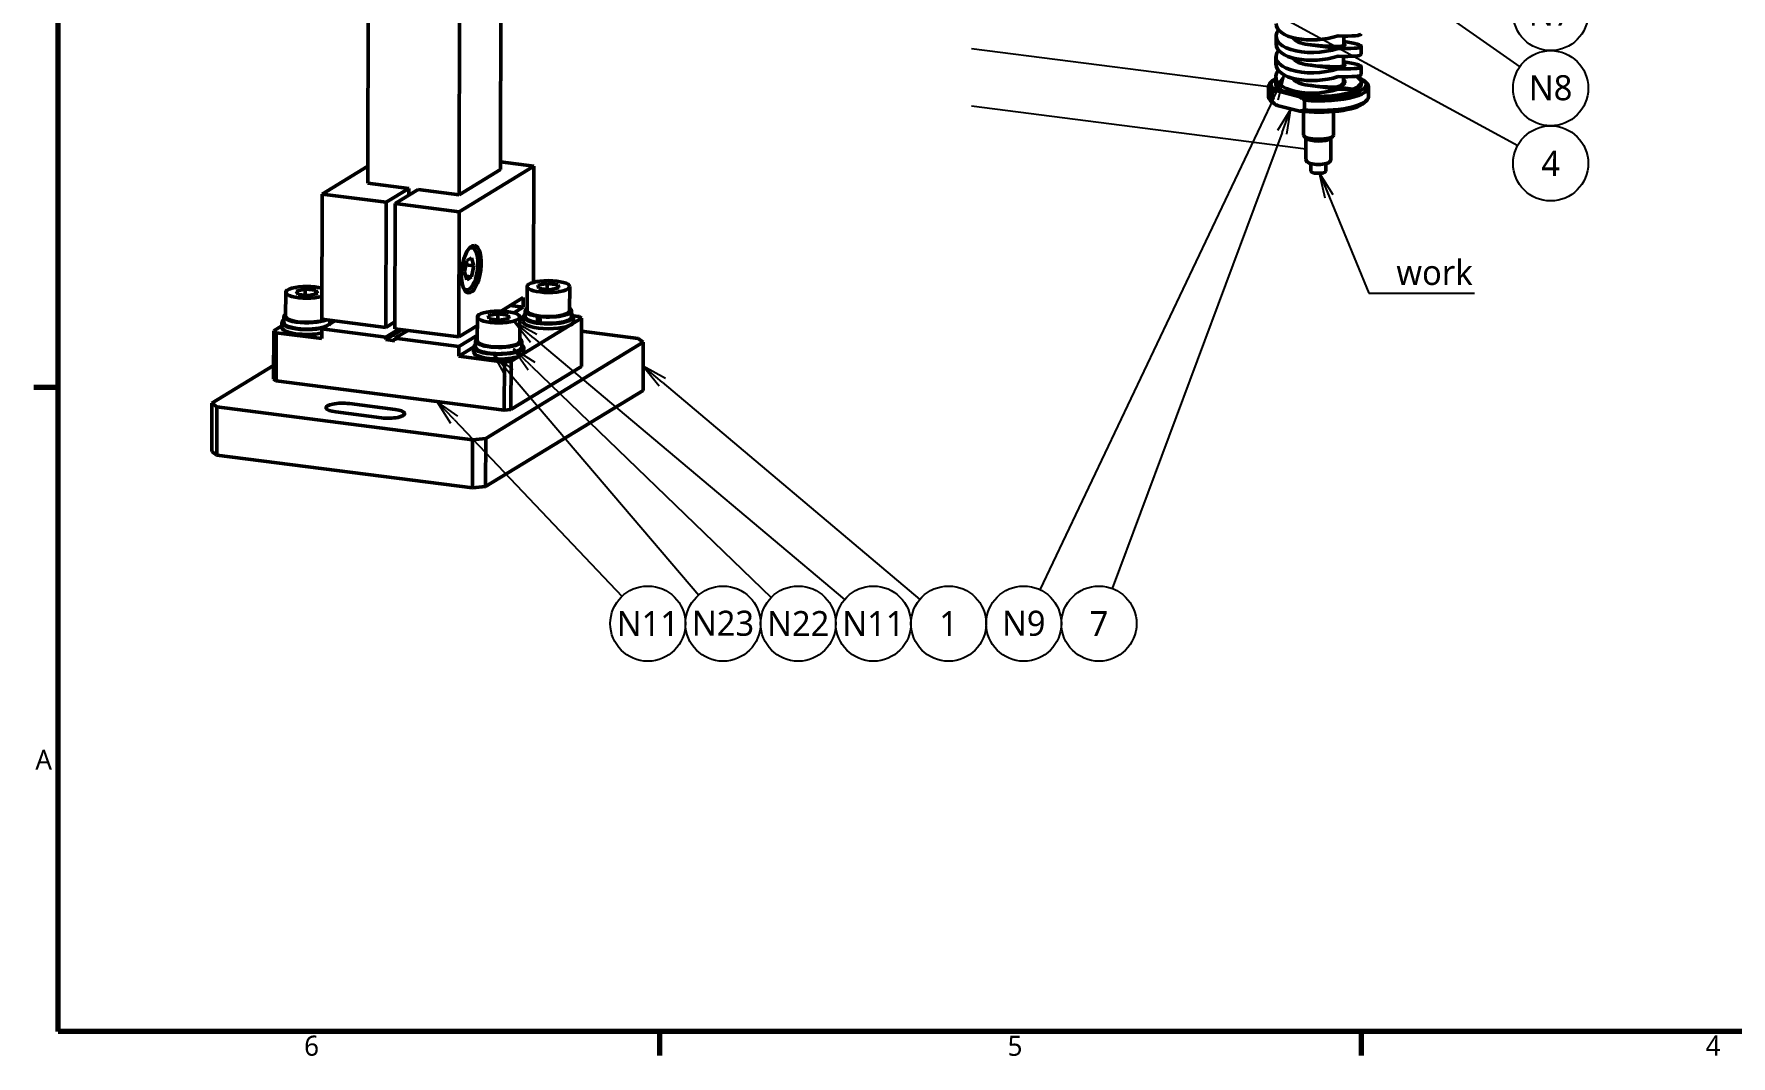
# Model space of a CAD drawing. Header units: millimetres. Extents: x 0 to 2100, y 0 to 1485.
# Drawn here: x 38 to 884, y 38 to 548 of the extents above; entities that cross this region are included whole.
import ezdxf

# ---------------------------------------------------------------- set-up
doc = ezdxf.new("R2010")
doc.units = ezdxf.units.MM
doc.header["$LTSCALE"] = 5
for name, color, linetype, lineweight in [('Border (ISO)', 7, 'Continuous', 70), ('Symbol (ISO)', 7, 'Continuous', 25), ('Tweak Trail (ISO)', 7, 'Continuous', 25), ('Visible (ISO)', 7, 'Continuous', 50)]:
    doc.layers.add(name, color=color, linetype=linetype, lineweight=lineweight)
doc.styles.add('Label Text (JIS)', font='')
doc.styles.add('Note Text (JIS)', font='')
doc.styles.add('寸法2.5', font='')
doc.styles.get('Label Text (JIS)').set_extended_font_data('Meiryo')
doc.styles.get('Note Text (JIS)').set_extended_font_data('Meiryo')
doc.styles.get('寸法2.5').set_extended_font_data('Meiryo')
doc.dimstyles.new('Default (JIS)$7', dxfattribs={"dimscale": 5, "dimtxt": 2.5, "dimasz": 2.5, "dimexe": 1, "dimexo": 0, "dimgap": 0.8, "dimtad": 1, "dimrnd": 1e-08, "dimdsep": 46, "dimtxsty": '寸法2.5', "dimblk": 'OPEN', "dimcen": 0.09, "dimdle": 10, "dimclrd": 256, "dimclre": 256, "dimclrt": 256, "dimadec": 0, "dimazin": 2, "dimtfac": 0.6, "dimtmove": 0, "dimatfit": 3, "dimldrblk": 'OPEN', "dimfxl": 1, "dimtolj": 1, "dimtzin": 0, "dimlwd": -1, "dimlwe": -1, "dimarcsym": 0})

# ---------------------------------------------------------------- blocks, each defined once
blk = doc.blocks.new('図面枠 Default Border')
at = {"layer": 'Border (ISO)'}
for p, q in [((10, 74.25), (7.6, 74.25)), ((70, 10), (70, 7.6)), ((140, 10), (140, 7.6))]:
    blk.add_line(p, q, dxfattribs=at)
at = {"layer": 'Border (ISO)', "flags": 128}
blk.add_lwpolyline([(10, 10), (10, 287), (410, 287), (410, 10), (10, 10)], dxfattribs=at)
at = {"layer": 'Border (ISO)', "char_height": 2, "attachment_point": 7, "style": 'Note Text (JIS)'}
for s, insert in [('A', (7.74, 36.12)), ('6', (34.55, 7.56)), ('5', (104.72, 7.56)), ('4', (174.36, 7.6))]:
    blk.add_mtext(s, dxfattribs=dict(at, insert=insert))
blk = doc.blocks.new('バルーン13')
at = {"layer": 'Symbol (ISO)'}
for p, q in [((70.28, 74.77), (68.37, 76.38)), ((70.6, 75.15), (68.37, 76.38)), ((68.37, 76.38), (69.96, 74.39)), ((70.28, 74.77), (95.97, 53.1))]:
    blk.add_line(p, q, dxfattribs=at)
blk.add_circle((98.84, 50.69), 3.75, dxfattribs=at)
at = {"layer": 'Symbol (ISO)', "insert": (98.84, 50.69), "char_height": 2.5, "attachment_point": 5, "style": 'Label Text (JIS)'}
blk.add_mtext('1', dxfattribs=at)
blk = doc.blocks.new('バルーン14')
at = {"layer": 'Symbol (ISO)'}
for p, q in [((49.53, 71.03), (47.8, 72.84)), ((49.89, 71.37), (47.8, 72.84)), ((47.8, 72.84), (49.16, 70.68)), ((49.53, 71.03), (66.27, 53.4))]:
    blk.add_line(p, q, dxfattribs=at)
blk.add_circle((68.84, 50.69), 3.75, dxfattribs=at)
at = {"layer": 'Symbol (ISO)', "insert": (68.84, 50.69), "char_height": 2.5, "attachment_point": 5, "style": 'Label Text (JIS)'}
blk.add_mtext('N11', dxfattribs=at)
blk = doc.blocks.new('バルーン15')
at = {"layer": 'Symbol (ISO)'}
for p, q in [((57.24, 76.37), (55.44, 78.11)), ((57.59, 76.73), (55.44, 78.11)), ((55.44, 78.11), (56.9, 76.01)), ((57.24, 76.37), (81.15, 53.28))]:
    blk.add_line(p, q, dxfattribs=at)
blk.add_circle((83.84, 50.69), 3.75, dxfattribs=at)
at = {"layer": 'Symbol (ISO)', "insert": (83.84, 50.69), "char_height": 2.5, "attachment_point": 5, "style": 'Label Text (JIS)'}
blk.add_mtext('N22', dxfattribs=at)
blk = doc.blocks.new('バルーン16')
at = {"layer": 'Symbol (ISO)'}
for p, q in [((57.46, 79.15), (55.54, 80.76)), ((57.78, 79.53), (55.54, 80.76)), ((55.54, 80.76), (57.13, 78.77)), ((57.46, 79.15), (88.47, 53.1))]:
    blk.add_line(p, q, dxfattribs=at)
blk.add_circle((91.34, 50.69), 3.75, dxfattribs=at)
at = {"layer": 'Symbol (ISO)', "insert": (91.34, 50.69), "char_height": 2.5, "attachment_point": 5, "style": 'Label Text (JIS)'}
blk.add_mtext('N11', dxfattribs=at)
blk = doc.blocks.new('バルーン17')
at = {"layer": 'Symbol (ISO)'}
for p, q in [((132.99, 102.02), (131.65, 99.86)), ((132.12, 99.68), (132.99, 102.02)), ((132.58, 99.51), (132.99, 102.02)), ((132.12, 99.68), (115.15, 54.2))]:
    blk.add_line(p, q, dxfattribs=at)
blk.add_circle((113.84, 50.69), 3.75, dxfattribs=at)
at = {"layer": 'Symbol (ISO)', "insert": (113.84, 50.69), "char_height": 2.5, "attachment_point": 5, "style": 'Label Text (JIS)'}
blk.add_mtext('7', dxfattribs=at)
blk = doc.blocks.new('バルーン18')
at = {"layer": 'Symbol (ISO)'}
for p, q in [((132.34, 105.39), (130.81, 103.35)), ((131.27, 103.13), (132.34, 105.39)), ((131.72, 102.92), (132.34, 105.39)), ((131.27, 103.13), (107.94, 54.06))]:
    blk.add_line(p, q, dxfattribs=at)
blk.add_circle((106.34, 50.69), 3.75, dxfattribs=at)
at = {"layer": 'Symbol (ISO)', "insert": (106.34, 50.71), "char_height": 2.5, "attachment_point": 5, "style": 'Label Text (JIS)'}
blk.add_mtext('N9', dxfattribs=at)
blk = doc.blocks.new('バルーン20')
at = {"layer": 'Symbol (ISO)'}
for p, q in [((143.95, 117.52), (141.63, 118.45)), ((144.14, 117.99), (141.63, 118.45)), ((141.63, 118.45), (143.77, 117.06)), ((143.95, 117.52), (155.42, 112.97))]:
    blk.add_line(p, q, dxfattribs=at)
blk.add_circle((158.9, 111.59), 3.75, dxfattribs=at)
at = {"layer": 'Symbol (ISO)', "insert": (158.9, 111.59), "char_height": 2.5, "attachment_point": 5, "style": 'Label Text (JIS)'}
blk.add_mtext('N7', dxfattribs=at)
blk = doc.blocks.new('バルーン25')
at = {"layer": 'Symbol (ISO)'}
for p, q in [((120.93, 117.26), (118.73, 118.46)), ((121.17, 117.7), (118.73, 118.46)), ((118.73, 118.46), (120.69, 116.83)), ((120.93, 117.26), (155.61, 98.38))]:
    blk.add_line(p, q, dxfattribs=at)
blk.add_circle((158.9, 96.59), 3.75, dxfattribs=at)
at = {"layer": 'Symbol (ISO)', "insert": (158.9, 96.59), "char_height": 2.5, "attachment_point": 5, "style": 'Label Text (JIS)'}
blk.add_mtext('4', dxfattribs=at)
blk = doc.blocks.new('バルーン28')
at = {"layer": 'Symbol (ISO)'}
for p, q in [((142.38, 115.64), (140.33, 117.08)), ((142.66, 116.05), (140.33, 117.08)), ((140.33, 117.08), (142.09, 115.23)), ((142.38, 115.64), (155.84, 106.23))]:
    blk.add_line(p, q, dxfattribs=at)
blk.add_circle((158.9, 104.09), 3.75, dxfattribs=at)
at = {"layer": 'Symbol (ISO)', "insert": (158.9, 104.12), "char_height": 2.5, "attachment_point": 5, "style": 'Label Text (JIS)'}
blk.add_mtext('N8', dxfattribs=at)
blk = doc.blocks.new('バルーン32')
at = {"layer": 'Symbol (ISO)'}
for p, q in [((55.03, 75.67), (53.4, 77.57)), ((55.41, 76), (53.4, 77.57)), ((53.4, 77.57), (54.65, 75.35)), ((55.03, 75.67), (73.91, 53.54))]:
    blk.add_line(p, q, dxfattribs=at)
blk.add_circle((76.34, 50.69), 3.75, dxfattribs=at)
at = {"layer": 'Symbol (ISO)', "insert": (76.34, 50.71), "char_height": 2.5, "attachment_point": 5, "style": 'Label Text (JIS)'}
blk.add_mtext('N23', dxfattribs=at)
blk = doc.blocks.new('_Open')
at = {"color": 0, "linetype": 'ByBlock', "lineweight": -2}
for p, q in [((-1, 0.167), (0, 0)), ((-1, -0.167), (0, 0)), ((0, 0), (-1, 0))]:
    blk.add_line(p, q, dxfattribs=at)

msp = doc.modelspace()

# ---------------------------------------------------------------- linework, layer by layer
at = {"layer": 'Tweak Trail (ISO)'}
for p, q in [((505.68, 540.31), (653.74, 521.3)), ((505.61, 511.7), (672.41, 490.29))]:
    msp.add_line(p, q, dxfattribs=at)
at = {"layer": 'Visible (ISO)'}
for p, q in [((204.53, 473.11), (205.24, 781.47)), ((250.06, 467.26), (250.56, 687.99)), ((270.72, 479.88), (271.19, 685.34)), ((657.54, 546.43), (657.53, 542.53)), ((666.28, 545.55), (666.28, 545.29)), ((673.36, 542.23), (688.58, 540.28)), ((691.29, 546.47), (691.28, 541.57)), ((657.51, 536.29), (657.5, 532.39)), ((666.26, 535.4), (666.26, 535.15)), ((691.26, 536.32), (691.25, 531.43)), ((700.02, 541.26), (700.02, 537.36)), ((657.49, 526.15), (657.48, 522.32)), ((666.24, 525.26), (666.24, 525.01)), ((673.34, 532.09), (688.55, 530.13)), ((691.24, 526.18), (691.23, 523.44)), ((699.42, 525.46), (698.5, 525.7)), ((700, 531.12), (699.99, 527.22)), ((653.73, 521.12), (653.72, 516.32)), ((656, 524.23), (654.8, 523.13)), ((655.57, 513.68), (655.59, 518.48)), ((658.04, 519.07), (669.35, 516.22)), ((673.31, 521.94), (688.53, 519.99)), ((695.85, 520.03), (688.18, 521.01)), ((689.73, 521.55), (690.7, 522.43)), ((699.98, 523.52), (699.98, 522.22)), ((701.47, 524.13), (702.66, 523.02)), ((703.73, 521.01), (703.72, 516.21)), ((655.98, 513.2), (654.78, 514.3)), ((669.34, 509.01), (658.02, 511.86)), ((671.2, 508.81), (671.17, 497.07)), ((671.8, 514.4), (671.79, 509.6)), ((686.2, 508.78), (686.17, 497.03)), ((701.44, 513.1), (702.64, 514.19)), ((672.69, 495.36), (671.49, 496.46)), ((672.4, 485.06), (672.42, 494.67)), ((684.65, 495.33), (685.85, 496.43)), ((684.9, 485.03), (684.92, 494.64)), ((270.73, 483.7), (287.27, 481.58)), ((674.89, 482.83), (674.88, 479.05)), ((682.39, 482.82), (682.38, 479.03)), ((181.78, 467.63), (204.54, 481.53)), ((270.72, 479.88), (250.06, 467.26)), ((287.27, 481.58), (250.07, 458.86)), ((287.14, 423.64), (287.27, 481.58)), ((181.63, 405.19), (181.78, 467.63)), ((213.65, 463.54), (181.78, 467.63)), ((225.01, 470.48), (204.53, 473.11)), ((213.65, 463.54), (225.01, 470.48)), ((229.57, 469.89), (218.2, 462.95)), ((225.01, 470.48), (225.01, 467.11)), ((250.06, 467.26), (229.57, 469.89)), ((213.5, 401.1), (213.65, 463.54)), ((218.2, 462.95), (218.06, 400.52)), ((250.07, 458.86), (218.2, 462.95)), ((249.93, 396.43), (250.07, 458.86)), ((256.41, 440.91), (255.46, 441.04)), ((252.67, 428.92), (253.88, 434.45)), ((257.44, 431.83), (253.42, 432.35)), ((253.88, 434.45), (256.26, 435.91)), ((257.44, 431.83), (256.24, 426.3)), ((256.26, 435.91), (257.44, 431.83)), ((253.85, 424.84), (252.67, 428.92)), ((256.24, 426.3), (253.32, 426.68)), ((256.24, 426.3), (253.85, 424.84)), ((163.57, 418.68), (163.54, 406.67)), ((168.79, 419.24), (173.26, 420.24)), ((169.72, 417.65), (168.79, 419.24)), ((175.12, 417.07), (169.72, 417.65)), ((173.26, 420.24), (173.26, 417.27)), ((173.26, 420.24), (178.66, 419.66)), ((179.59, 418.08), (175.12, 417.07)), ((178.66, 419.66), (179.59, 418.08)), ((178.66, 419.66), (178.66, 417.87)), ((253.71, 419.84), (252.76, 419.96)), ((271.04, 409.32), (281.96, 415.99)), ((281.96, 415.99), (281.95, 411.18)), ((283.98, 421.55), (283.95, 409.54)), ((289.35, 422.2), (294.04, 423.13)), ((289.91, 420.6), (289.35, 422.2)), ((295.16, 419.93), (289.91, 420.6)), ((294.04, 423.13), (294.03, 420.07)), ((294.04, 423.13), (299.3, 422.45)), ((299.86, 420.85), (295.16, 419.93)), ((299.3, 422.45), (299.29, 420.74)), ((299.3, 422.45), (299.86, 420.85)), ((305.23, 421.5), (305.2, 409.5)), ((162.66, 403.55), (162.66, 406.68)), ((259.18, 406.41), (259.15, 394.4)), ((264.6, 407.09), (269.36, 407.99)), ((265.04, 405.49), (264.6, 407.09)), ((269.36, 407.99), (269.35, 404.9)), ((269.36, 407.99), (274.57, 407.28)), ((274.57, 407.28), (274.56, 405.6)), ((274.57, 407.28), (275.01, 405.68)), ((275.46, 412.02), (281.95, 411.18)), ((281.95, 411.18), (277.43, 408.43)), ((280.43, 406.36), (280.4, 394.35)), ((282.07, 406.46), (280.43, 405.46)), ((282.07, 406.43), (282.06, 404.03)), ((283.07, 409.55), (283.07, 406.42)), ((288.99, 406.74), (289.35, 406.96)), ((290.51, 406.8), (290.15, 406.58)), ((306.07, 409.49), (306.07, 406.37)), ((306.86, 407), (309.87, 406.61)), ((307.07, 406.37), (307.06, 403.97)), ((309.87, 406.61), (311.11, 405.69)), ((157.6, 399.43), (157.55, 375.42)), ((157.6, 399.43), (161.65, 401.91)), ((158.85, 398.51), (157.6, 399.43)), ((158.79, 374.5), (158.85, 398.51)), ((181.61, 395.59), (158.85, 398.51)), ((161.66, 403.56), (161.65, 401.16)), ((181.61, 395.59), (181.62, 400.39)), ((181.62, 400.39), (188.12, 404.36)), ((213.49, 396.3), (181.62, 400.39)), ((181.63, 405.19), (213.5, 401.1)), ((185.66, 403.5), (185.66, 404.68)), ((186.66, 403.5), (186.66, 403.46)), ((213.49, 396.3), (219.99, 400.27)), ((213.49, 395.1), (221.62, 400.06)), ((218.07, 403.89), (213.5, 401.1)), ((224.55, 399.68), (218.05, 395.72)), ((218.06, 400.52), (249.93, 396.43)), ((249.93, 396.43), (259.17, 402.07)), ((270.25, 404.78), (265.04, 405.49)), ((275.01, 405.68), (270.25, 404.78)), ((311.11, 405.69), (275.98, 384.24)), ((290.55, 404.19), (289.49, 403.54)), ((311.11, 405.69), (311.06, 381.68)), ((311.1, 399.23), (339.37, 395.6)), ((213.49, 395.1), (213.49, 396.3)), ((218.04, 394.51), (213.49, 395.1)), ((218.05, 395.72), (218.04, 394.51)), ((249.92, 391.62), (218.05, 395.72)), ((249.91, 386.82), (249.92, 391.62)), ((257.27, 391.32), (249.91, 386.82)), ((259.16, 397.27), (249.92, 391.62)), ((257.26, 388.88), (257.27, 391.28)), ((258.27, 391.28), (258.28, 394.4)), ((341.86, 393.76), (263.33, 345.81)), ((281.27, 391.23), (281.28, 394.35)), ((282.26, 388.83), (282.27, 391.23)), ((339.37, 395.6), (341.86, 393.76)), ((341.86, 393.76), (341.8, 369.74)), ((126.74, 363.34), (157.56, 382.16)), ((272.67, 383.9), (249.91, 386.82)), ((272.67, 383.9), (272.62, 359.89)), ((275.98, 384.24), (272.67, 383.9)), ((275.93, 360.22), (275.98, 384.24)), ((311.06, 381.68), (275.93, 360.22)), ((157.55, 375.42), (158.79, 374.5)), ((272.62, 359.89), (158.79, 374.5)), ((341.8, 369.74), (263.28, 321.79)), ((126.74, 363.34), (126.69, 339.32)), ((129.23, 361.49), (126.74, 363.34)), ((129.18, 337.48), (129.23, 361.49)), ((256.71, 345.13), (129.23, 361.49)), ((211.28, 356.08), (188.51, 359)), ((195.33, 363.16), (218.1, 360.24)), ((272.62, 359.89), (275.93, 360.22)), ((126.69, 339.32), (129.18, 337.48)), ((256.71, 345.13), (256.66, 321.12)), ((263.33, 345.81), (256.71, 345.13)), ((263.28, 321.79), (263.33, 345.81)), ((256.66, 321.12), (129.18, 337.48)), ((256.66, 321.12), (263.28, 321.79))]:
    msp.add_line(p, q, dxfattribs=at)
at = {"layer": 'Visible (ISO)', "flags": 128}
for points in [[(655.59, 518.48), (655.69, 518.52), (655.8, 518.55), (655.9, 518.58), (656, 518.61), (656.11, 518.64), (656.21, 518.67), (656.31, 518.7), (656.42, 518.72), (656.52, 518.75), (656.62, 518.78), (656.73, 518.8), (656.83, 518.83), (656.93, 518.85), (657.03, 518.87), (657.13, 518.9), (657.23, 518.92), (657.34, 518.94), (657.44, 518.96), (657.54, 518.98), (657.64, 519), (657.74, 519.02), (657.84, 519.03), (657.94, 519.05), (658.04, 519.07)], [(658.02, 511.86), (657.92, 511.93), (657.82, 512), (657.72, 512.07), (657.62, 512.14), (657.52, 512.21), (657.42, 512.28), (657.32, 512.35), (657.22, 512.42), (657.12, 512.49), (657.02, 512.57), (656.92, 512.64), (656.81, 512.72), (656.71, 512.79), (656.61, 512.87), (656.51, 512.95), (656.4, 513.02), (656.3, 513.1), (656.2, 513.18), (656.1, 513.27), (655.99, 513.35), (655.89, 513.43), (655.78, 513.51), (655.68, 513.6), (655.57, 513.68)], [(671.79, 509.6), (671.68, 509.56), (671.58, 509.53), (671.47, 509.5), (671.37, 509.47), (671.27, 509.44), (671.16, 509.41), (671.06, 509.39), (670.96, 509.36), (670.85, 509.33), (670.75, 509.31), (670.65, 509.28), (670.55, 509.26), (670.44, 509.23), (670.34, 509.21), (670.24, 509.19), (670.14, 509.16), (670.04, 509.14), (669.94, 509.12), (669.84, 509.1), (669.74, 509.08), (669.64, 509.07), (669.54, 509.05), (669.44, 509.03), (669.34, 509.01)], [(669.35, 516.22), (669.45, 516.15), (669.55, 516.08), (669.65, 516.02), (669.75, 515.95), (669.85, 515.88), (669.95, 515.81), (670.05, 515.73), (670.15, 515.66), (670.26, 515.59), (670.36, 515.52), (670.46, 515.44), (670.56, 515.37), (670.66, 515.29), (670.76, 515.21), (670.87, 515.14), (670.97, 515.06), (671.07, 514.98), (671.18, 514.9), (671.28, 514.82), (671.38, 514.74), (671.49, 514.65), (671.59, 514.57), (671.69, 514.48), (671.8, 514.4)], [(672.42, 494.67), (672.47, 495.07), (672.61, 495.43)], [(684.73, 495.41), (684.87, 495.04), (684.92, 494.64)], [(684.9, 485.03), (684.8, 484.48), (684.56, 484.03), (684.27, 483.71), (683.96, 483.46), (683.28, 483.11), (682.51, 482.85), (681.65, 482.65), (680.7, 482.51), (679.68, 482.43), (678.64, 482.4), (677.59, 482.44), (676.58, 482.52), (675.63, 482.67), (674.77, 482.87), (674, 483.13), (673.32, 483.49), (673.01, 483.73), (672.72, 484.06), (672.49, 484.51), (672.4, 485.06)]]:
    msp.add_lwpolyline(points, dxfattribs=at)
at = {"layer": 'Visible (ISO)'}
for centre, major_axis, ratio, start_param, end_param in [((678.8, 554.32), (21.23, 2.08), 0.450503, 3.096462, 5.146879), ((678.79, 548.08), (-21.23, -2.08), 0.450503, 5.90875, 8.288472), ((678.78, 544.18), (21.23, 2.08), 0.450503, 3.096462, 5.146879), ((678.79, 548.08), (13.11, 1.28), 0.450503, 3.349738, 4.24183), ((678.78, 543.01), (13.12, -1.09), 0.101482, 4.295138, 6.601207), ((678.78, 543.01), (-21.25, 1.76), 0.101482, 2.058594, 4.091691), ((678.79, 549.25), (21.25, -1.76), 0.101482, 5.200187, 6.291362), ((678.77, 537.93), (-21.23, -2.08), 0.450503, 5.90875, 8.288472), ((678.77, 537.93), (13.11, 1.28), 0.450503, 3.349738, 4.24183), ((678.76, 532.86), (-21.25, 1.76), 0.101482, 2.058594, 4.091691), ((678.77, 539.1), (21.25, -1.76), 0.101482, 5.200187, 6.291362), ((678.73, 522.27), (-23.75, 0.05), 0.278119, 5.820231, 6.796878), ((678.74, 527.79), (-21.23, -2.08), 0.450503, 5.90875, 8.288472), ((678.76, 534.03), (21.23, 2.08), 0.450503, 3.096462, 5.146879), ((678.74, 527.79), (13.11, 1.28), 0.450503, 3.349738, 4.24183), ((678.73, 522.27), (23.75, -0.05), 0.278119, 4.307051, 6.796878), ((678.76, 532.86), (13.12, -1.09), 0.101482, 4.295138, 6.601207), ((678.75, 528.96), (21.25, -1.76), 0.101482, 5.200187, 6.291362), ((678.73, 523.57), (21.25, -0.05), 0.278119, 5.649695, 6.788312), ((678.73, 521.07), (-25, 0.06), 0.278119, 5.989437, 6.671734), ((678.73, 522.27), (-21.25, 0.05), 0.278119, 0, 3.141593), ((678.73, 521.07), (25, -0.06), 0.278119, 4.432195, 6.576934), ((678.73, 522.72), (13.12, -1.09), 0.101482, 4.295138, 5.524925), ((678.73, 523.47), (12.5, -0.03), 0.278119, 5.503956, 6.283185), ((678.73, 523.57), (13.12, -0.03), 0.278119, 5.516749, 6.59303), ((678.73, 522.72), (-21.25, 1.76), 0.101482, 2.058594, 2.516279), ((678.73, 522.27), (13.12, -0.03), 0.278119, 0.179125, 0.310765), ((678.72, 516.26), (-25, 0.06), 0.278119, 0, 0.388549), ((678.71, 515.06), (-23.75, 0.05), 0.278119, 0.293749, 0.513692), ((678.71, 515.06), (23.75, -0.05), 0.278119, 4.307051, 5.989437), ((678.72, 516.26), (25, -0.06), 0.278119, 4.432195, 6.283185), ((678.67, 497.05), (7.5, -0.02), 0.278119, 3.141593, 6.283185), ((678.67, 495.85), (-6.25, 0.01), 0.278119, 0.293749, 2.847844), ((678.63, 479.04), (-3.75, 0.01), 0.278119, 0, 3.141593), ((255.06, 430.38), (1.35, 10.54), 0.396428, 2.814827, 6.609951), ((174.19, 418.66), (-10.62, 0.02), 0.278119, 3.932398, 8.633973), ((174.16, 406.65), (-11.5, 0.03), 0.278119, 5.890574, 8.857127), ((174.16, 406.65), (-10.62, 0.02), 0.278119, 0, 2.56214), ((294.57, 406.4), (12.5, -0.03), 0.278119, 2.738877, 6.685901), ((294.57, 409.52), (-11.5, 0.03), 0.278119, 5.890574, 7.347259), ((294.57, 406.4), (-11.5, 0.03), 0.278119, 0, 1.113989), ((294.57, 409.52), (10.62, -0.02), 0.278119, 3.141593, 6.283185), ((294.56, 404.43), (-10.17, 64.05), 0.079439, 1.522217, 1.572133), ((294.57, 409.52), (11.5, -0.03), 0.278119, 4.318341, 6.675797), ((294.58, 411.49), (-10.17, 64.05), 0.079439, 1.634892, 1.684808), ((294.57, 406.4), (11.5, -0.03), 0.278119, 4.368256, 6.283185), ((174.16, 403.53), (-12.5, 0.03), 0.278119, 5.880469, 8.583869), ((174.15, 401.13), (-12.5, 0.03), 0.278119, 0, 2.211528), ((174.16, 403.53), (-11.5, 0.03), 0.278119, 0, 2.61105), ((174.16, 403.53), (11.5, -0.03), 0.278119, 5.962872, 6.283185), ((174.16, 403.53), (12.5, -0.03), 0.278119, 6.273239, 6.615828), ((294.56, 404), (12.5, -0.03), 0.278119, 3.141593, 6.283185), ((269.77, 391.26), (-12.5, 0.03), 0.278119, 5.880469, 9.827494), ((269.78, 394.38), (-11.5, 0.03), 0.278119, 5.890574, 9.817389), ((269.77, 391.26), (-11.5, 0.03), 0.278119, 0, 3.141593), ((269.78, 394.38), (10.62, -0.02), 0.278119, 3.141593, 6.283185), ((269.76, 388.85), (-12.5, 0.03), 0.278119, 0, 3.141593), ((191.92, 361.08), (-8.25, 0.02), 0.278119, 4.286961, 7.428554), ((214.69, 358.16), (8.25, -0.02), 0.278119, 4.286961, 7.428554)]:
    msp.add_ellipse(centre, major_axis=major_axis, ratio=ratio, start_param=start_param, end_param=end_param, dxfattribs=at)
for centre, major_axis, ratio in [((256.2, 430.23), (1.51, 11.78), 0.396428), ((294.6, 421.53), (10.62, -0.02), 0.278119), ((269.8, 406.38), (10.62, -0.02), 0.278119)]:
    msp.add_ellipse(centre, major_axis=major_axis, ratio=ratio, dxfattribs=at)

# ---------------------------------------------------------------- block references
at = {"xscale": 5, "yscale": 5, "zscale": 5}
msp.add_blockref('図面枠 Default Border', (0, 0), dxfattribs=at)
at = {"layer": 'Symbol (ISO)', "xscale": 5, "yscale": 5, "zscale": 5}
for name in ['バルーン25', 'バルーン28', 'バルーン20', 'バルーン18', 'バルーン17', 'バルーン16', 'バルーン15', 'バルーン32', 'バルーン13', 'バルーン14']:
    msp.add_blockref(name, (0, 0), dxfattribs=at)

# ---------------------------------------------------------------- texts
at = {"layer": 'Symbol (ISO)', "insert": (736.59, 434.82), "char_height": 12.5, "width": 40.6499, "attachment_point": 2, "style": '寸法2.5'}
msp.add_mtext('{work}', dxfattribs=at)

# ---------------------------------------------------------------- leaders
at = {"layer": 'Symbol (ISO)', "annotation_type": 0, "has_hookline": 1, "hookline_direction": 0, "text_width": 40.18}
msp.add_leader([(679.29, 478.01), (703.76, 418.17), (716.26, 418.17)], dimstyle='Default (JIS)$7', override={"dimgap": 0, "dimtad": 1}, dxfattribs=at)

doc.saveas('drawing.dxf')
